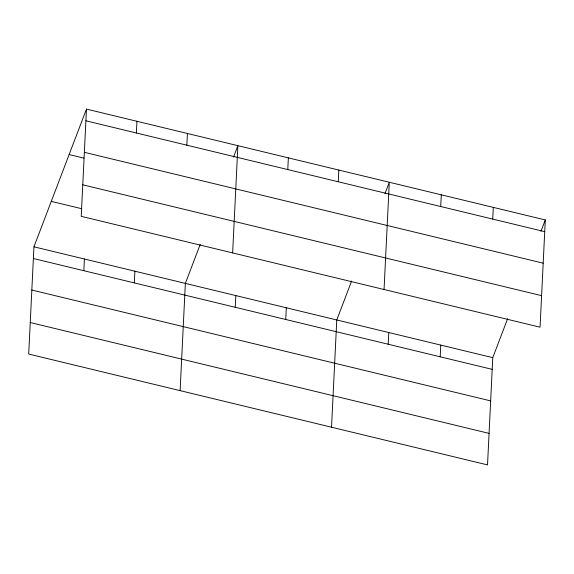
<?xml version="1.0" encoding="UTF-8"?>
<svg xmlns="http://www.w3.org/2000/svg" width="574" height="574" viewBox="0 0 574 574"><rect width="100%" height="100%" fill="white"/><g stroke="black" fill="none" stroke-linecap="round" stroke-linejoin="round"><path stroke-width="0.86" d="M86.473 109.096L81.228 216.341L540.055 327.187L545.3 219.942L86.473 109.096L33.945 246.813L28.7 354.058L487.527 464.904L492.772 357.659L507.631 318.706M83.84 270.713L84.414 259.003M136.375 132.996L136.942 121.286M134.316 282.903L134.89 271.201M186.844 145.186L187.418 133.484M180.114 390.636L185.359 283.391L200.218 244.438M232.642 252.919L237.887 145.674L233.553 157.039M235.254 307.291L235.828 295.588M287.782 169.574L288.356 157.872M285.73 319.481L286.297 307.779M338.258 181.764L338.832 170.062M331.528 427.214L336.773 319.976L351.625 281.016M384.056 289.497L389.301 182.252L384.967 193.617M388.196 344.242L388.77 332.533M440.724 206.525L441.298 194.816M440.201 356.806L440.767 345.096M492.729 219.089L493.303 207.379M540.966 231.308L545.3 219.942M85.899 120.798L544.726 231.652M84.364 152.325L543.183 263.179M69.138 154.542L83.933 158.115M82.771 184.814L541.598 295.66M51.28 201.366L81.738 208.721M33.945 246.813L492.772 357.659M33.371 258.515L492.198 369.369M31.828 290.042L490.655 400.896M30.243 322.531L489.07 433.377"/></g></svg>
